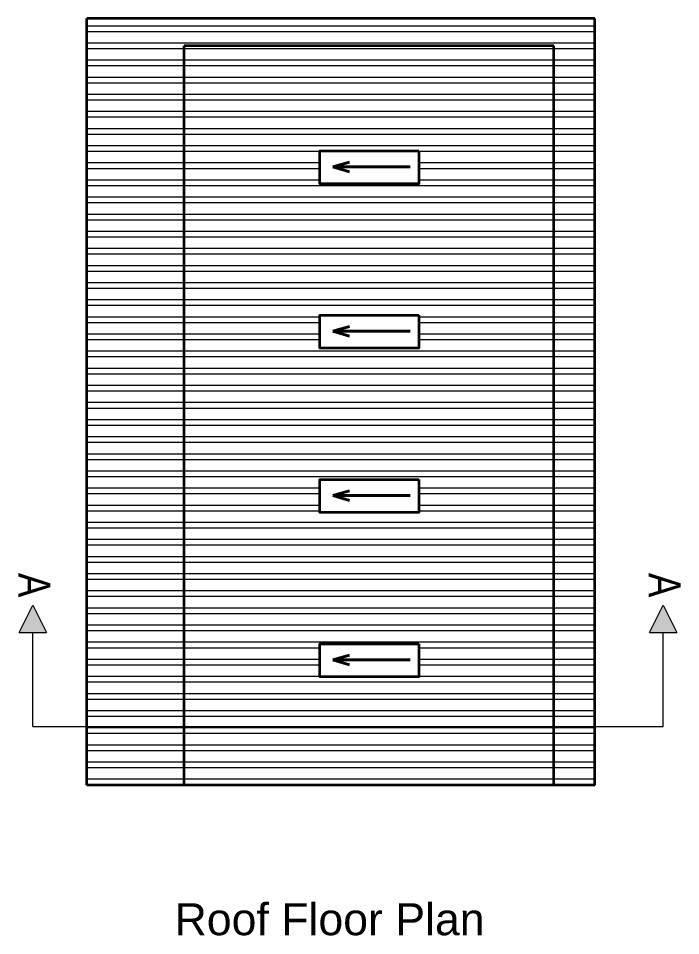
# Model space of a CAD drawing. Header units: inches. Extents: x 352533 to 378079, y -36324 to -23949.
# Drawn here: x 360360.3 to 360650.5, y -30486.2 to -30084.3 of the extents above; entities that cross this region are included whole.
import ezdxf

# ---------------------------------------------------------------- set-up
doc = ezdxf.new("R2010")
doc.units = ezdxf.units.IN
doc.header["$LTSCALE"] = 2
doc.header["$MEASUREMENT"] = 0
doc.layers.get('0').update_dxf_attribs({"linetype": 'CONTINUOUS'})
for name, color, linetype, lineweight in [('DIM_LINE', 173, 'CONTINUOUS', 20), ('door', 20, 'CONTINUOUS', 35), ('WALL - A', 1, 'CONTINUOUS', 40)]:
    doc.layers.add(name, color=color, linetype=linetype, lineweight=lineweight)
doc.styles.get("Standard").update_dxf_attribs({"font": 'ARIALN.TTF'})

msp = doc.modelspace()

# ---------------------------------------------------------------- hatches: boundary and pattern name
at = {"linetype": 'ByBlock', "lineweight": 5}
for points in [[(360366.64, -30341.36), (360360.64, -30353.36), (360372.64, -30353.36)], [(360642.91, -30341.36), (360636.91, -30353.36), (360648.91, -30353.36)]]:
    msp.add_hatch(color=7, dxfattribs=at).paths.add_polyline_path(points)
at = {"layer": 'DIM_LINE'}
h = msp.add_hatch(dxfattribs=at)
h.set_pattern_fill('ANSI32', color=256, scale=20, angle=135)
h.paths.add_polyline_path([(360432.91, -30096.27), (360594.91, -30096.27), (360594.91, -30420.27), (360612.91, -30420.27), (360612.91, -30084.27), (360390.29, -30084.27), (360390.29, -30420.27), (360432.91, -30420.27)])
h = msp.add_hatch(dxfattribs=at)
h.set_pattern_fill('ANSI32', color=256, scale=20, angle=135)
h.paths.add_polyline_path([(360594.91, -30096.27), (360432.91, -30096.27), (360432.91, -30420.27), (360594.91, -30420.27)])
h.paths.add_polyline_path([(360492.44, -30286.34), (360535.77, -30286.34), (360535.77, -30300.79), (360492.44, -30300.79)], flags=16)
h.paths.add_polyline_path([(360492.44, -30228.79), (360492.44, -30214.34), (360535.77, -30214.34), (360535.77, -30228.79)], flags=16)
h.paths.add_polyline_path([(360492.44, -30358.34), (360535.77, -30358.34), (360535.77, -30372.79), (360492.44, -30372.79)], flags=16)
h.paths.add_polyline_path([(360492.44, -30156.79), (360492.44, -30142.34), (360535.77, -30142.34), (360535.77, -30156.79)], flags=16)

# ---------------------------------------------------------------- linework, layer by layer
at = {"color": 7, "linetype": 'ByBlock', "lineweight": 5}
for p, q in [((360360.64, -30353.36), (360366.64, -30341.36)), ((360366.64, -30341.36), (360372.64, -30353.36)), ((360636.91, -30353.36), (360642.91, -30341.36)), ((360642.91, -30341.36), (360648.91, -30353.36)), ((360360.64, -30353.36), (360372.64, -30353.36)), ((360366.64, -30394.53), (360366.64, -30353.36)), ((360636.91, -30353.36), (360648.91, -30353.36)), ((360642.91, -30394.53), (360642.91, -30353.36)), ((360366.64, -30394.53), (360642.91, -30394.53))]:
    msp.add_line(p, q, dxfattribs=at)
at = {"layer": 'DIM_LINE'}
for points in [[(360492.44, -30142.34), (360492.44, -30156.79), (360535.77, -30156.79), (360535.77, -30142.34)], [(360492.44, -30214.34), (360492.44, -30228.79), (360535.77, -30228.79), (360535.77, -30214.34)], [(360492.44, -30286.34), (360492.44, -30300.79), (360535.77, -30300.79), (360535.77, -30286.34)], [(360492.44, -30358.34), (360492.44, -30372.79), (360535.77, -30372.79), (360535.77, -30358.34)]]:
    msp.add_lwpolyline(points, close=True, dxfattribs=at)
at = {"layer": 'door', "ltscale": 0.5}
for p, q in [((360390.29, -30420.27), (360390.29, -30084.27)), ((360612.91, -30084.27), (360390.29, -30084.27)), ((360612.91, -30420.27), (360612.91, -30084.27)), ((360594.91, -30096.27), (360432.91, -30096.27)), ((360432.91, -30420.27), (360432.91, -30096.27)), ((360594.91, -30420.27), (360594.91, -30096.27)), ((360612.91, -30420.27), (360390.29, -30420.27))]:
    msp.add_line(p, q, dxfattribs=at)
for points in [[(360535.77, -30142.34), (360535.77, -30156.79), (360492.44, -30156.79), (360492.44, -30142.34)], [(360535.77, -30214.34), (360535.77, -30228.79), (360492.44, -30228.79), (360492.44, -30214.34)], [(360535.77, -30286.34), (360535.77, -30300.79), (360492.44, -30300.79), (360492.44, -30286.34)], [(360535.77, -30358.34), (360535.77, -30372.79), (360492.44, -30372.79), (360492.44, -30358.34)]]:
    msp.add_lwpolyline(points, close=True, dxfattribs=at)
at = {"layer": 'WALL - A'}
for p, q in [((360498.03, -30149.37), (360505.33, -30147.24)), ((360532.01, -30149.37), (360498.03, -30149.37)), ((360498.03, -30149.37), (360505.33, -30151.49)), ((360498.03, -30221.37), (360505.33, -30219.24)), ((360532.01, -30221.37), (360498.03, -30221.37)), ((360498.03, -30221.37), (360505.33, -30223.49)), ((360498.03, -30293.37), (360505.33, -30291.24)), ((360532.01, -30293.37), (360498.03, -30293.37)), ((360498.03, -30293.37), (360505.33, -30295.49)), ((360498.03, -30365.37), (360505.33, -30363.24)), ((360532.01, -30365.37), (360498.03, -30365.37)), ((360498.03, -30365.37), (360505.33, -30367.49))]:
    msp.add_line(p, q, dxfattribs=at)

# ---------------------------------------------------------------- texts
at = {"color": 7, "linetype": 'ByBlock', "lineweight": 5, "char_height": 14, "width": 26.5803, "attachment_point": 1, "rotation": 270}
for insert in [(360374.26, -30327.25), (360650.53, -30327.25)]:
    msp.add_mtext('A', dxfattribs=dict(at, insert=insert))
at = {"color": 7, "linetype": 'ByBlock', "lineweight": 5, "insert": (360496.67, -30479.06), "char_height": 14, "width": 235.547, "attachment_point": 5}
msp.add_mtext('{\\fArial CE|b0|i0|c0|p34;Roof\\fArial CE|b0|i0|c238|p34; Floor Plan}', dxfattribs=at)

doc.saveas('drawing.dxf')
